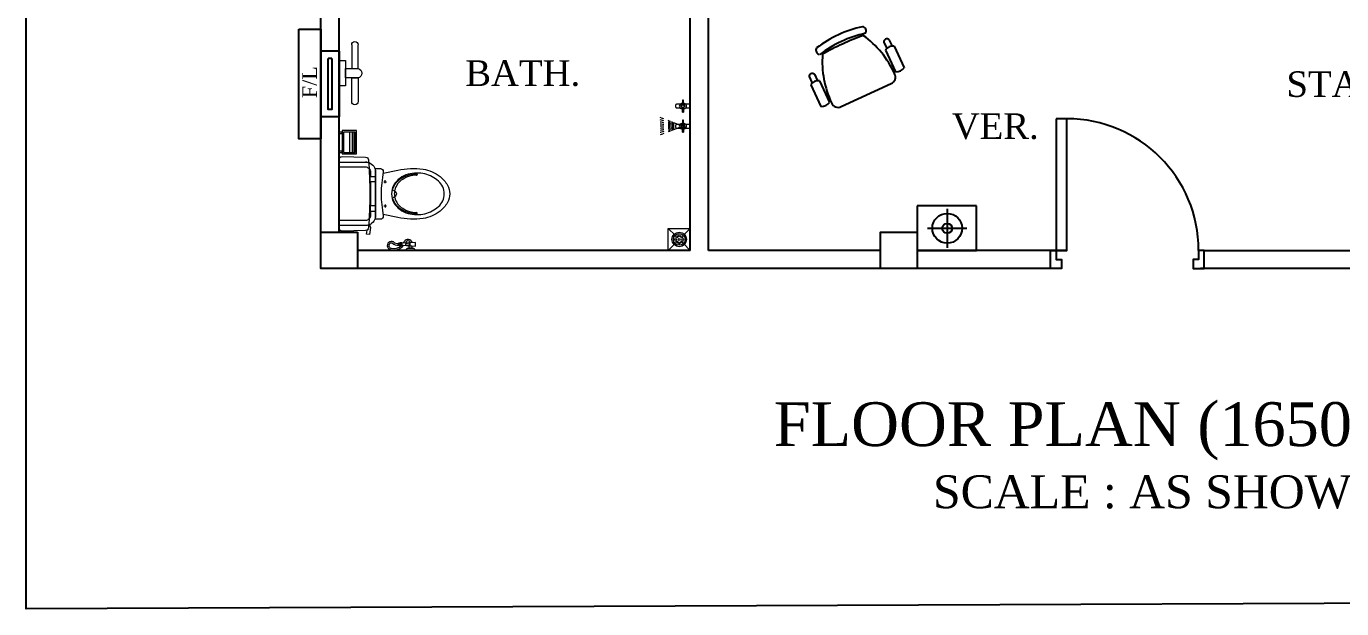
# Model space of a CAD drawing. Header units: inches. Extents: x -5597760 to 21122418, y -37133 to 23298423.
# Drawn here: x 2184.5 to 2544.1, y -26139.4 to -25980 of the extents above; entities that cross this region are included whole.
import ezdxf

# ---------------------------------------------------------------- set-up
doc = ezdxf.new("R2010")
doc.units = ezdxf.units.IN
doc.header["$MEASUREMENT"] = 0
doc.layers.add('Dimention', color=7, linetype='Continuous')
doc.layers.add('FURNITURE', color=3, linetype='Continuous')
for name, color, linetype, lineweight in [('Fixture_Plumbing', 193, 'Continuous', 9), ('low wall', 30, 'Continuous', 9), ('Wall', 250, 'Continuous', 25)]:
    doc.layers.add(name, color=color, linetype=linetype, lineweight=lineweight)
doc.styles.add('ATTR', font='romans.shx', dxfattribs={"width": 0.8, "height": 1.114828})
doc.styles.get("Standard").update_dxf_attribs({"font": 'times.ttf', "height": 8})

# ---------------------------------------------------------------- blocks, each defined once
blk = doc.blocks.new('Chair')
at = {"layer": 'FURNITURE', "color": 7}
for p, q in [((7.01, 12), (8.98, 12)), ((9.23, 12.52), (15.73, 12.52)), ((7.02, 10.42), (8.98, 10.42)), ((9.23, 9.93), (15.73, 9.93)), ((18.15, -7.57), (18.15, 7.5)), ((7.02, -10.48), (8.98, -10.48)), ((9.23, -9.99), (15.73, -9.99)), ((7.01, -12.06), (8.98, -12.06)), ((9.23, -12.58), (15.73, -12.58))]:
    blk.add_line(p, q, dxfattribs=at)
for centre, radius, start, end in [((7.38, 11.21), 0.871, 114.8956, 245.3355), ((11.38, 11.22), 2.51, 148.9512, 211.0489), ((13.58, 11.22), 2.51, 328.9511, 31.0489), ((1.75, 6.23), 1.21, 34.2902, 145.7098), ((16.07, -17.39), 26.88, 89.8781, 119.1061), ((16.2, 7.53), 1.95, 359.252, 92.1868), ((32.17, 0), 32.17, 167.6022, 192.3979), ((34.17, 0), 32.17, 167.6022, 192.3979), ((78.58, 0), 75.83, 175.394, 184.6548), ((1.75, -6.23), 1.21, 214.2916, 325.7084), ((16.07, 17.33), 26.88, 240.9069, 270.1216), ((7.38, -11.27), 0.871, 114.6643, 245.1047), ((11.38, -11.28), 2.51, 148.9512, 211.0489), ((13.58, -11.28), 2.51, 328.9511, 31.0489), ((16.2, -7.59), 1.95, 267.8136, 0.748)]:
    blk.add_arc(centre, radius, start, end, dxfattribs=at)
at = {"layer": 'FURNITURE', "color": 7, "style": 'ATTR', "width": 0.8, "flags": 9}
blk.add_attdef('ESTCODE', (0, 0), '', height=0.00502, rotation=90, dxfattribs=at)
blk = doc.blocks.new('A$C4CB008C5')
for p, q in [((3.279, 3.019), (2.679, 3.019)), ((2.679, 3.019), (2.679, 2.569)), ((2.975, 2.6), (2.975, 2.992)), ((3.279, 2.569), (3.279, 3.019)), ((3.174, 2.796), (2.776, 2.796)), ((2.679, 2.569), (3.279, 2.569))]:
    blk.add_line(p, q)
for radius in [0.15, 0.05]:
    blk.add_circle((2.975, 2.796), radius)
blk = doc.blocks.new('Door')
at = {"color": 142}
for points in [[(1.5, 36), (1.5, 0), (4.5, 0), (4.5, 36)], [(0, 0), (1.5, 0), (1.5, -2.5), (3, -2.5), (3, -5), (0, -5)], [(42, 0), (40.5, 0), (40.5, -2.5), (39, -2.5), (39, -5), (42, -5)]]:
    blk.add_lwpolyline(points, close=True, dxfattribs=at)
blk.add_arc((4.5, 0), 36, 0, 90, dxfattribs=at)
blk = doc.blocks.new('Tissu')
at = {"layer": 'Fixture_Plumbing'}
for p, q in [((0, 0), (6.4, 0)), ((0, -4), (0, 0)), ((6.4, 0), (6.4, -4)), ((0.4, -0.4), (6, -0.4)), ((0.4, -3.6), (0.4, -0.4)), ((6, -0.4), (0.4, -0.4)), ((6, -0.8), (0.4, -0.8)), ((6, -1.2), (0.4, -1.2)), ((6, -2), (0.4, -2)), ((6, -0.4), (6, -3.6)), ((6.4, -4), (0, -4)), ((6, -3.6), (0.4, -3.6)), ((0.4, -4), (0.8, -4)), ((0.4, -4.81), (0.4, -4)), ((0.8, -4.81), (0.4, -4.81)), ((0.8, -4), (0.8, -4.81)), ((5.6, -4), (6, -4)), ((5.6, -4.81), (5.6, -4)), ((6, -4.81), (5.6, -4.81)), ((6, -4), (6, -4.81))]:
    blk.add_line(p, q, dxfattribs=at)
blk = doc.blocks.new('Grating')
at = {"layer": 'Fixture_Plumbing'}
for p, q in [((0, 0), (1.86, -1.86)), ((0, -6), (0, 0)), ((0, 0), (6, 0)), ((6, 0), (4.14, -1.86)), ((6, 0), (6, -6)), ((1.86, -4.14), (0, -6)), ((6, -6), (0, -6)), ((4.14, -4.14), (6, -6))]:
    blk.add_line(p, q, dxfattribs=at)
for centre, radius in [((3, -3), 2), ((3, -3), 1.61), ((2, -3), 0.25), ((2.31, -2.31), 0.25), ((2.31, -3.69), 0.25), ((3, -2), 0.25), ((3, -3), 0.25), ((3.69, -2.31), 0.25), ((3.69, -3.69), 0.25), ((4, -3), 0.25), ((3, -4), 0.25)]:
    blk.add_circle(centre, radius, dxfattribs=at)
blk = doc.blocks.new('Cock')
at = {"layer": 'Fixture_Plumbing'}
for p, q in [((0.5, -1.09), (0.5, 0)), ((-0.45, -1.85), (-1.63, -1.85)), ((-1.63, -1.85), (-1.63, -2.15)), ((-1.63, -2.15), (-0.45, -2.15)), ((-0.5, 0), (-0.5, -1.09)), ((-0.5, -2.91), (-0.5, -3.7)), ((0.45, -1.85), (1.63, -1.85)), ((1.63, -2.15), (0.45, -2.15)), ((0.5, -3.7), (0.5, -2.91)), ((1.63, -1.85), (1.63, -2.15)), ((-0.2, -4), (0.2, -4))]:
    blk.add_line(p, q, dxfattribs=at)
blk.add_lwpolyline([(-0.74, -1.85), (-1.63, -1.85), (-1.63, -2.15), (-0.74, -2.15), (-0.72, -2.29), (-0.68, -2.43), (-0.64, -2.52), (-0.6, -2.59), (-0.55, -2.69), (-0.53, -2.74), (-0.51, -2.79), (-0.5, -2.84), (-0.5, -3.7), (-0.49, -3.77), (-0.47, -3.83), (-0.44, -3.87), (-0.42, -3.9), (-0.39, -3.93), (-0.36, -3.95), (-0.32, -3.97), (-0.26, -3.99), (-0.21, -4), (0.21, -4), (0.28, -3.99), (0.33, -3.97), (0.37, -3.95), (0.41, -3.91), (0.45, -3.87), (0.47, -3.84), (0.49, -3.78), (0.5, -3.74), (0.5, -3.66), (0.5, -2.91), (0.51, -2.8), (0.53, -2.73), (0.57, -2.66), (0.64, -2.52), (0.69, -2.39), (0.73, -2.23), (0.74, -2.15), (1.63, -2.15), (1.63, -1.85), (0.74, -1.85), (0.7, -1.65), (0.66, -1.51), (0.62, -1.41), (0.56, -1.32), (0.51, -1.21), (0.5, -1.16), (0.5, 0), (-0.5, 0), (-0.5, -1.09), (-0.5, -1.17), (-0.52, -1.25), (-0.54, -1.3), (-0.6, -1.39), (-0.65, -1.49), (-0.68, -1.57), (-0.71, -1.68), (-0.73, -1.78), (-0.74, -1.85), (-1.63, -1.85), (-1.63, -2.15), (-0.74, -2.15)], dxfattribs=at)
blk.add_lwpolyline([(0.41, -1.71), (0.5, -2), (0.41, -2.29), (0.16, -2.48), (-0.15, -2.48), (-0.4, -2.29), (-0.5, -2), (-0.4, -1.71), (-0.15, -1.52), (0.16, -1.52)], close=True, dxfattribs=at)
blk.add_lwpolyline([(0.38, -2, -1), (-0.37, -2, -1)], format="xyb", close=True, dxfattribs=at)
for centre, radius, start, end in [((0.58, -2), 1.33, 162.7798, 173.6894), ((0.58, -2), 1.33, 186.386, 197.2957), ((0.11, -1.8), 0.821, 142.6304, 166.4711), ((0.3, -2.09), 1.03, 197.2957, 212.3126), ((-1, -2.91), 0.5, 0.0377, 32.3126), ((-1, -1.09), 0.5, 335.7811, 0.0377), ((0.11, -1.8), 0.821, 97.6195, 127.4775), ((0.11, -2.2), 0.821, 232.598, 262.4559), ((-0.11, -1.8), 0.821, 51.1948, 82.4559), ((-0.11, -2.2), 0.821, 277.6195, 308.8807), ((0.91, -1.11), 0.407, 178.1777, 212.4229), ((1, -2.91), 0.5, 147.7628, 180.0377), ((-0.11, -1.8), 0.821, 13.6044, 35.212), ((-0.29, -2.09), 1.03, 327.7628, 342.7798), ((-0.58, -2), 1.33, 6.386, 17.2957), ((-0.58, -2), 1.33, 342.7798, 353.6894), ((-0.2, -3.7), 0.3, 180.0377, 270.0377), ((0.2, -3.7), 0.3, 270.0377, 0.0377)]:
    blk.add_arc(centre, radius, start, end, dxfattribs=at)
blk = doc.blocks.new('Sower')
at = {"layer": 'Fixture_Plumbing'}
for p, q in [((-1.31, -3.44), (-1.41, -3.69)), ((-1.31, -3.44), (-1.41, -3.69)), ((-1.31, -3.44), (-1.41, -3.69)), ((-1.31, -3.44), (-1.41, -3.69)), ((-1.18, -3.08), (-1.27, -3.33)), ((-1.18, -3.08), (-1.27, -3.33)), ((-1.18, -3.08), (-1.27, -3.33)), ((-1.18, -3.08), (-1.27, -3.33)), ((-1.04, -2.72), (-1.14, -2.97)), ((-1.04, -2.72), (-1.14, -2.97)), ((-1.04, -2.72), (-1.14, -2.97)), ((-1.04, -2.72), (-1.14, -2.97)), ((-0.96, -3.44), (-1.04, -3.69)), ((-0.96, -3.44), (-1.04, -3.69)), ((-1, -2.6), (1, -2.6)), ((-0.86, -3.08), (-0.93, -3.33)), ((-0.86, -3.08), (-0.93, -3.33)), ((-0.76, -2.72), (-0.83, -2.97)), ((-0.76, -2.72), (-0.83, -2.97)), ((-0.63, -3.44), (-0.68, -3.69)), ((-0.63, -3.44), (-0.68, -3.69)), ((-0.57, -3.08), (-0.61, -3.33)), ((-0.57, -3.08), (-0.61, -3.33)), ((-0.5, -2.72), (-0.55, -2.97)), ((-0.5, -2.72), (-0.55, -2.97)), ((-0.31, -3.44), (-0.33, -3.69)), ((-0.31, -3.44), (-0.33, -3.69)), ((-0.28, -3.08), (-0.3, -3.33)), ((-0.28, -3.08), (-0.3, -3.33)), ((-0.25, -2.72), (-0.27, -2.97)), ((-0.25, -2.72), (-0.27, -2.97)), ((0, -2.72), (0, -2.97)), ((0, -2.72), (0, -2.97)), ((0, -3.08), (0, -3.33)), ((0, -3.08), (0, -3.33)), ((0, -3.44), (0, -3.69)), ((0, -3.44), (0, -3.69)), ((0.25, -2.72), (0.28, -2.97)), ((0.25, -2.72), (0.28, -2.97)), ((0.29, -3.08), (0.31, -3.33)), ((0.29, -3.08), (0.31, -3.33)), ((0.32, -3.44), (0.34, -3.69)), ((0.32, -3.44), (0.34, -3.69)), ((0.51, -2.72), (0.55, -2.97)), ((0.51, -2.72), (0.55, -2.97)), ((0.57, -3.08), (0.62, -3.33)), ((0.57, -3.08), (0.62, -3.33)), ((0.64, -3.44), (0.69, -3.69)), ((0.64, -3.44), (0.69, -3.69)), ((0.77, -2.72), (0.84, -2.97)), ((0.77, -2.72), (0.84, -2.97)), ((0.87, -3.08), (0.94, -3.33)), ((0.87, -3.08), (0.94, -3.33)), ((0.97, -3.44), (1.04, -3.69)), ((0.97, -3.44), (1.04, -3.69)), ((1.05, -2.72), (1.15, -2.97)), ((1.05, -2.72), (1.15, -2.97)), ((1.19, -3.08), (1.28, -3.33)), ((1.19, -3.08), (1.28, -3.33)), ((1.32, -3.44), (1.42, -3.69)), ((1.32, -3.44), (1.42, -3.69)), ((-2.27, -5.94), (-2.37, -6.19)), ((-2.27, -5.94), (-2.37, -6.19)), ((-2.27, -5.94), (-2.37, -6.19)), ((-2.27, -5.94), (-2.37, -6.19)), ((-2.13, -5.58), (-2.23, -5.83)), ((-2.13, -5.58), (-2.23, -5.83)), ((-2.13, -5.58), (-2.23, -5.83)), ((-2.13, -5.58), (-2.23, -5.83)), ((-2, -5.22), (-2.09, -5.47)), ((-2, -5.22), (-2.09, -5.47)), ((-2, -5.22), (-2.09, -5.47)), ((-2, -5.22), (-2.09, -5.47)), ((-1.67, -5.94), (-1.74, -6.19)), ((-1.67, -5.94), (-1.74, -6.19)), ((-1.57, -5.58), (-1.64, -5.83)), ((-1.57, -5.58), (-1.64, -5.83)), ((-1.45, -3.79), (-1.55, -4.04)), ((-1.45, -3.79), (-1.55, -4.04)), ((-1.45, -3.79), (-1.55, -4.04)), ((-1.45, -3.79), (-1.55, -4.04)), ((-1.47, -5.22), (-1.54, -5.47)), ((-1.47, -5.22), (-1.54, -5.47)), ((-1.07, -3.79), (-1.14, -4.04)), ((-1.07, -3.79), (-1.14, -4.04)), ((-1.09, -5.94), (-1.14, -6.19)), ((-1.09, -5.94), (-1.14, -6.19)), ((-1.03, -5.58), (-1.07, -5.83)), ((-1.03, -5.58), (-1.07, -5.83)), ((-0.96, -5.22), (-1.01, -5.47)), ((-0.96, -5.22), (-1.01, -5.47)), ((-0.7, -3.79), (-0.74, -4.04)), ((-0.7, -3.79), (-0.74, -4.04)), ((-0.54, -5.94), (-0.56, -6.19)), ((-0.54, -5.94), (-0.56, -6.19)), ((-0.51, -5.58), (-0.53, -5.83)), ((-0.51, -5.58), (-0.53, -5.83)), ((-0.47, -5.22), (-0.5, -5.47)), ((-0.47, -5.22), (-0.5, -5.47)), ((-0.34, -3.79), (-0.37, -4.04)), ((-0.34, -3.79), (-0.37, -4.04)), ((0, -3.79), (0, -4.04)), ((0, -3.79), (0, -4.04)), ((0.01, -5.22), (0.01, -5.47)), ((0.01, -5.22), (0.01, -5.47)), ((0.01, -5.58), (0.01, -5.83)), ((0.01, -5.58), (0.01, -5.83)), ((0.01, -5.94), (0.01, -6.19)), ((0.01, -5.94), (0.01, -6.19)), ((0.35, -3.79), (0.38, -4.04)), ((0.35, -3.79), (0.38, -4.04)), ((0.49, -5.22), (0.51, -5.47)), ((0.49, -5.22), (0.51, -5.47)), ((0.52, -5.58), (0.54, -5.83)), ((0.52, -5.58), (0.54, -5.83)), ((0.55, -5.94), (0.58, -6.19)), ((0.55, -5.94), (0.58, -6.19)), ((0.71, -3.79), (0.75, -4.04)), ((0.71, -3.79), (0.75, -4.04)), ((0.97, -5.22), (1.02, -5.47)), ((0.97, -5.22), (1.02, -5.47)), ((1.04, -5.58), (1.09, -5.83)), ((1.04, -5.58), (1.09, -5.83)), ((1.07, -3.79), (1.15, -4.04)), ((1.07, -3.79), (1.15, -4.04)), ((1.11, -5.94), (1.15, -6.19)), ((1.11, -5.94), (1.15, -6.19)), ((1.46, -3.79), (1.56, -4.04)), ((1.46, -3.79), (1.56, -4.04)), ((1.48, -5.22), (1.55, -5.47)), ((1.48, -5.22), (1.55, -5.47)), ((1.58, -5.58), (1.65, -5.83)), ((1.58, -5.58), (1.65, -5.83)), ((1.68, -5.94), (1.75, -6.19)), ((1.68, -5.94), (1.75, -6.19)), ((2.01, -5.22), (2.11, -5.47)), ((2.01, -5.22), (2.11, -5.47)), ((2.15, -5.58), (2.25, -5.83)), ((2.15, -5.58), (2.25, -5.83)), ((2.29, -5.94), (2.38, -6.19)), ((2.29, -5.94), (2.38, -6.19))]:
    blk.add_line(p, q, dxfattribs=at)
at = {"layer": 'Fixture_Plumbing', "ltscale": 0.5}
blk.add_lwpolyline([(-0.37, 0), (-0.37, -0.97), (-0.37, 0), (0.37, 0), (0.38, -0.97), (1, -2.6), (-1, -2.6), (-0.37, -0.97)], dxfattribs=at)
blk = doc.blocks.new('fcyhf')
at = {"layer": 'Fixture_Plumbing', "xscale": -1}
for name, p in [('Sower', (0, 1.02)), ('Cock', (0, 3.02))]:
    blk.add_blockref(name, p, dxfattribs=at)
blk = doc.blocks.new('Ring')
at = {"layer": 'Fixture_Plumbing'}
for p, q in [((-0.26, 1.3), (-0.26, 7.78)), ((1.47, 7.78), (1.47, 1.3)), ((1.47, 1.3), (-0.26, 1.3)), ((3.2, 1.3), (-0.26, 1.3)), ((4.92, 3.46), (3.2, 3.46)), ((3.2, 3.46), (3.2, -3.46)), ((3.2, -1.3), (3.2, 1.3)), ((4.92, -3.46), (4.92, 3.46)), ((-0.26, -1.3), (-0.26, -7.78)), ((1.47, -1.3), (-0.26, -1.3)), ((-0.26, -1.3), (3.2, -1.3)), ((1.47, -7.78), (1.47, -1.3)), ((3.2, -3.46), (4.92, -3.46))]:
    blk.add_line(p, q, dxfattribs=at)
for centre, radius, start, end in [((0.6, 7.78), 0.864, 0, 180), ((0, 0), 1.32, 101.3119, 258.6881), ((0.6, -7.78), 0.864, 180, 0)]:
    blk.add_arc(centre, radius, start, end, dxfattribs=at)
blk = doc.blocks.new('COMOD')
at = {"layer": 'Fixture_Plumbing'}
for p, q in [((-12.6, 2.92), (-12.6, 3.72)), ((-12.2, 3.32), (-13, 3.32)), ((-8.6, -3.3), (-8.6, 3.3)), ((-12.2, -3.32), (-13, -3.32)), ((-12.6, -2.92), (-12.6, -3.72)), ((0, -8.7), (-6.01, -8.7))]:
    blk.add_line(p, q, dxfattribs=at)
blk.add_lwpolyline([(-8.14, 8.02), (-8.58, 9.23), (-8.31, 11.13), (-7.52, 11.02), (-7.68, 9.9)], dxfattribs=at)
for points in [[(-8.1, -8.55, -0.32142), (-10, -5.9), (-10, 5.9, -0.300027), (-8.3, 8.47)], [(-8.3, 8.47, -0.019656), (-8.1, 8.55)], [(-8.21, 6.87, -0.203745), (-7.2, 7.3), (0, 7.3)], [(-8.1, 8.55, -0.081906), (-7.2, 8.7), (0, 8.7)], [(-12.02, -5.63), (-16.06, -6.46, -0.088113), (-22.96, -6.79, -0.124068), (-27.65, -4.73, -0.086475), (-29.66, -2.38, -0.130408), (-30.24, 0, -0.130408), (-29.66, 2.38, -0.086475), (-27.65, 4.73, -0.124068), (-22.96, 6.79, -0.088113), (-16.06, 6.46), (-12.02, 5.63)], [(-21.2, 5.48, -0.136377), (-17.16, 4.36, -0.205105), (-14.68, 1.12, -0.668461), (-15.26, 1, 0.213245), (-17.4, 3.96, 0.134007), (-21.2, 5.12)], [(-8.6, 4.78), (-8.6, 5.9, -0.194092), (-8.21, 6.87)], [(-15.74, 0), (-15.43, 0.63, -0.801198), (-15.28, 0.68, -0.05862), (-15.2, 0, -0.05862), (-15.28, -0.68, -0.801198), (-15.43, -0.63), (-15.74, 0)], [(-21.2, -5.12, 0.134007), (-17.4, -3.96, 0.213245), (-15.26, -1, -0.668461), (-14.68, -1.12, -0.205105), (-17.16, -4.36, -0.136377), (-21.2, -5.48)], [(-8.12, -6.96, -0.216674), (-8.6, -5.9), (-8.6, -4.78)], [(-8.21, -6.87, 0.203745), (-7.2, -7.3), (0, -7.3)], [(-6.01, -8.7), (-7.6, -8.7), (-7.2, -8.7, -0.081902), (-8.1, -8.55)]]:
    blk.add_lwpolyline(points, format="xyb", dxfattribs=at)
for points in [[(0, 9.38), (0, -9.38, -0.421203), (-0.82, -10.18), (-7.26, -10.03, -0.384529), (-8.04, -9.29, -0.020097), (-8.4, 0, -0.020097), (-8.04, 9.29, -0.384529), (-7.26, 10.03), (-0.82, 10.18, -0.421203)], [(-28.76, 0, 0.221073), (-27.17, -3.49, 0.102493), (-23.48, -5.44, 0.121565), (-18.88, -5.36, 0.187395), (-15, -2.48, 0.126952), (-14.36, 0, 0.126952), (-15, 2.48, 0.187395), (-18.88, 5.36, 0.121565), (-23.48, 5.44, 0.102493), (-27.17, 3.49, 0.221073)], [(-10, 6.96), (-10, -6.96), (-11.3, -6.96, -0.472458), (-12.09, -6, 0.097656), (-12.09, 6, -0.472458), (-11.3, 6.96)]]:
    blk.add_lwpolyline(points, format="xyb", close=True, dxfattribs=at)
for points in [[(-10, 3.3), (-8.47, 3.3), (-8.47, 4.78), (-10, 4.78)], [(-10, -3.3), (-8.47, -3.3), (-8.47, -4.78), (-10, -4.78)]]:
    blk.add_lwpolyline(points, close=True, dxfattribs=at)
for centre, radius, start, end in [((-21.19, 5.3), 0.18, 92.9384, 267.0617), ((-21.22, -5.3), 0.181, 83.8644, 277.7384)]:
    blk.add_arc(centre, radius, start, end, dxfattribs=at)
blk = doc.blocks.new('HandShower')
at = {"layer": 'Fixture_Plumbing'}
for p, q in [((-2.77, 1.94), (-3.27, 1.94)), ((-3.27, 1.94), (-3.27, 1.44)), ((-3.27, 1.44), (-2.77, 1.44)), ((-2.33, 2.07), (-2.77, 2.07)), ((-2.77, 2.07), (-2.77, 1.31)), ((-2.77, 1.31), (-2.77, 2.07)), ((-2.77, 2.07), (-2.33, 2.07)), ((-2.33, 1.94), (-2.77, 1.94)), ((-2.77, 1.44), (-2.33, 1.44)), ((-2.77, 1.31), (-2.33, 1.31)), ((1.36, 2.19), (-2.33, 1.94)), ((-2.33, 1.31), (-2.33, 2.07)), ((-2.33, 1.94), (-2.33, 1.44)), ((-2.33, 1.44), (1.36, 1.19)), ((-0.28, 1.94), (-1.33, 1.82)), ((-1.33, 1.82), (-1.33, 1.56)), ((-1.33, 1.56), (-0.28, 1.44)), ((-1.28, 0), (-0.92, 0.64)), ((1.28, 0), (-1.28, 0)), ((-0.92, 0.64), (0.92, 0.64)), ((-0.29, 0.64), (-0.29, 1.3)), ((-0.29, 1.3), (0.37, 1.25)), ((0.37, 0.64), (-0.29, 0.64)), ((-0.28, 1.44), (-0.28, 1.94)), ((1.36, 2.19), (-0.16, 2.08)), ((-0.16, 2.08), (-0.16, 1.29)), ((-0.16, 1.29), (1.36, 1.19)), ((0.37, 1.25), (0.37, 0.64)), ((0.92, 0.64), (1.28, 0)), ((1.36, 1.19), (1.36, 2.19)), ((1.36, 1.19), (1.36, 2.19))]:
    blk.add_line(p, q, dxfattribs=at)
for centre, radius, start, end in [((-5.2, 1.32), 1.14, 59.6373, 268.8195), ((-5.2, 1.32), 0.702, 63.1189, 271.5338), ((-4.55, 3.74), 3.63, 259.3408, 319.7295), ((-4.55, 3.74), 3.19, 258.6253, 310.096), ((-3.56, 3.41), 1.97, 227.9057, 278.6181), ((-3.56, 3.41), 1.53, 226.1077, 281.1269), ((-4.55, 3.74), 3.19, 326.063, 335.0643), ((-0.63, 1.87), 1.16, 12.846, 152.8429), ((-4.55, 3.74), 3.63, 331.2813, 334.9093), ((-0.63, 1.87), 0.722, 18.4095, 152.2679), ((-0.18, 1.67), 0.462, 297.9981, 300.1615)]:
    blk.add_arc(centre, radius, start, end, dxfattribs=at)

msp = doc.modelspace()

# ---------------------------------------------------------------- hatches: boundary and pattern name
h = msp.add_hatch()
h.set_pattern_fill('ANSI31', color=256, scale=25)
h.set_pattern_definition([(45, (488.75, -8278.343), (-2.2097087, 2.2097087), [])])
h.paths.add_polyline_path([(2769, -25562.84), (2764, -25562.84), (2764, -25706.84), (2769, -25706.84)])
h.paths.add_polyline_path([(2671.57, -25491.25), (2671.57, -25503.51), (2683.11, -25503.51), (2683.11, -25491.25)], flags=9)
h.paths.add_polyline_path([(2604.69, -25492.29), (2604.69, -25502.62), (2616.57, -25502.62), (2616.57, -25492.29)], flags=9)
h.paths.add_polyline_path([(2635.51, -25520.1), (2635.51, -25530.88), (2646.87, -25530.88), (2646.87, -25520.1)], flags=9)
h.paths.add_polyline_path([(2634.58, -25460.6), (2634.58, -25475.28), (2646.2, -25475.28), (2646.2, -25460.6)], flags=9)
h.paths.add_polyline_path([(2764.15, -25658.97), (2764.15, -25596.95), (2735.87, -25596.95), (2735.87, -25658.97)], flags=9)
h.paths.add_polyline_path([(2761.15, -25900.97), (2761.15, -25838.95), (2732.87, -25838.95), (2732.87, -25900.97)], flags=9)
h.paths.add_polyline_path([(2268.06, -26002.51), (2268.06, -25988.51), (2256.05, -25988.51), (2256.05, -26002.51)], flags=9)
h.paths.add_polyline_path([(2463.48, -25910.08), (2524.5, -25910.08), (2524.5, -25883.46), (2463.48, -25883.46)], flags=9)
h.paths.add_polyline_path([(2473.98, -25954.36), (2463.45, -25954.36), (2463.45, -25962.91), (2473.98, -25962.91)], flags=9)
h.paths.add_polyline_path([(2268.06, -25754.55), (2268.06, -25740.55), (2256.05, -25740.55), (2256.05, -25754.55)], flags=9)
h.paths.add_polyline_path([(2452.67, -25757.23), (2524.02, -25757.23), (2524.02, -25730.62), (2452.67, -25730.62)], flags=9)
h.paths.add_polyline_path([(2275.95, -25764.69), (2332.8, -25764.69), (2332.8, -25736.41), (2275.95, -25736.41)], flags=9)
h.paths.add_polyline_path([(2281.5, -25409.89), (2671.53, -25409.89), (2671.53, -25358.64), (2281.5, -25358.64)], flags=9)
h.paths.add_polyline_path([(2256.62, -25885.05), (2256.62, -25823.03), (2228.34, -25823.03), (2228.34, -25885.05)], flags=9)
h.paths.add_polyline_path([(2266.56, -25855.75), (2266.56, -25848.18), (2258.02, -25848.18), (2258.02, -25855.75)], flags=9)
h.paths.add_polyline_path([(2727.02, -25990.87), (2727.02, -26001.39), (2735.56, -26001.39), (2735.56, -25990.87)], flags=9)
h.paths.add_polyline_path([(2349.17, -26138.52), (2578.06, -26138.52), (2578.06, -26101.02), (2349.17, -26101.02)], flags=9)
h.paths.add_polyline_path([(2256.62, -25677.8), (2256.62, -25615.78), (2228.34, -25615.78), (2228.34, -25677.8)], flags=9)
h.paths.add_polyline_path([(2465.25, -25496.29), (2531.44, -25496.29), (2531.44, -25469.68), (2465.25, -25469.68)], flags=9)
h.paths.add_polyline_path([(2513.48, -26014), (2575.5, -26014), (2575.5, -25985.72), (2513.48, -25985.72)], flags=9)
h.paths.add_polyline_path([(2665.45, -26012.77), (2722.3, -26012.77), (2722.3, -25984.49), (2665.45, -25984.49)], flags=9)
h.paths.add_polyline_path([(2458.92, -25639.74), (2530.27, -25639.74), (2530.27, -25613.13), (2458.92, -25613.13)], flags=9)
h.paths.add_polyline_path([(2623.7, -25760.21), (2691.53, -25760.21), (2691.53, -25733.59), (2623.7, -25733.59)], flags=9)
h.paths.add_polyline_path([(2611.03, -25886.66), (2685.74, -25886.66), (2685.74, -25860.05), (2611.03, -25860.05)], flags=9)
h.paths.add_polyline_path([(2616.06, -25648.79), (2687.42, -25648.79), (2687.42, -25622.18), (2616.06, -25622.18)], flags=9)
h.paths.add_polyline_path([(2302.36, -25647.27), (2378.88, -25647.27), (2378.88, -25620.66), (2302.36, -25620.66)], flags=9)
h.paths.add_polyline_path([(2302.58, -25888.16), (2379.1, -25888.16), (2379.1, -25861.55), (2302.58, -25861.55)], flags=9)
h.paths.add_polyline_path([(2290.35, -26006.08), (2346.21, -26006.08), (2346.21, -25979.46), (2290.35, -25979.46)], flags=9)
h.paths.add_polyline_path([(2446.23, -26004.71), (2508.25, -26004.71), (2508.25, -25976.43), (2446.23, -25976.43)], flags=9)
h.paths.add_polyline_path([(2726.68, -25744.77), (2726.68, -25752.35), (2735.22, -25752.35), (2735.22, -25744.77)], flags=9)
h.paths.add_polyline_path([(2706.21, -26043.28), (2692.21, -26043.28), (2692.21, -26055.29), (2706.21, -26055.29)], flags=9)
h.paths.add_polyline_path([(2726.68, -25853.02), (2726.68, -25860.6), (2735.22, -25860.6), (2735.22, -25853.02)], flags=9)
h.paths.add_polyline_path([(2726.68, -25618.77), (2726.68, -25626.35), (2735.22, -25626.35), (2735.22, -25618.77)], flags=9)
h.paths.add_polyline_path([(2266.56, -25648.5), (2266.56, -25640.93), (2258.02, -25640.93), (2258.02, -25648.5)], flags=9)
h.paths.add_polyline_path([(2640.93, -25559.16), (2648.51, -25559.16), (2648.51, -25550.62), (2640.93, -25550.62)], flags=9)
h.paths.add_polyline_path([(2336.43, -25559.16), (2344.01, -25559.16), (2344.01, -25550.62), (2336.43, -25550.62)], flags=9)

# ---------------------------------------------------------------- linework, layer by layer
for p, q in [((2265, -26036.34), (2265, -25945.26)), ((2270, -26036.34), (2270, -25955.26)), ((2366, -26041.34), (2366, -25955.26)), ((2371, -26041.34), (2371, -25955.26)), ((2268, -25988.8), (2267, -25988.8)), ((2366, -26041.34), (2366, -26037.84)), ((2371, -26041.34), (2371, -26038.34)), ((2366, -26041.34), (2275, -26041.34)), ((2418, -26041.34), (2371, -26041.34)), ((2418, -26041.34), (2413, -26041.34)), ((2469, -26041.34), (2428, -26041.34)), ((2506.5, -26041.34), (2564, -26041.34)), ((2467.5, -26046.34), (2265, -26046.34)), ((2728, -26046.34), (2505.5, -26046.34))]:
    msp.add_line(p, q)
for points in [[(2184.5, -25363.37), (2805.5, -25363.37), (2805.5, -26136.87), (2184.5, -26139.37)], [(2275, -26036.34), (2275, -26046.34), (2265, -26046.34), (2265, -26036.34)], [(2275, -26036.34), (2275, -26046.34), (2265, -26046.34), (2265, -26036.34)], [(2428, -26036.34), (2428, -26046.34), (2418, -26046.34), (2418, -26036.34)]]:
    msp.add_lwpolyline(points, close=True)
at = {"layer": 'Dimention', "lineweight": -3, "ltscale": 2, "flags": 128}
msp.add_lwpolyline([(2268, -25988.8), (2268, -26002.8), (2267, -26002.8), (2267, -25988.8)], dxfattribs=at)
at = {"layer": 'low wall', "lineweight": -3, "ltscale": 5}
for p, q in [((2259, -25980.8), (2265, -25980.8)), ((2265, -25980.8), (2265, -25986.8)), ((2270, -25986.8), (2265, -25986.8)), ((2265, -25986.8), (2265, -26010.8))]:
    msp.add_line(p, q, dxfattribs=at)
for points in [[(2265, -26010.8), (2259, -26010.8), (2259, -25980.8)], [(2270, -25986.8), (2270, -26004.8), (2265, -26004.8), (2265, -25986.8)]]:
    msp.add_lwpolyline(points, dxfattribs=at)

# ---------------------------------------------------------------- block references
msp.add_blockref('Door', (2464.5, -26041.34))
at = {"xscale": 27.13886132502201, "yscale": 27.13886132502201, "zscale": 27.13886132502201, "rotation": 180}
msp.add_blockref('A$C4CB008C5', (2517, -25959.42), dxfattribs=at)
at = {"layer": 'Fixture_Plumbing', "xscale": -1}
msp.add_blockref('Ring', (2274.92, -25992.87), dxfattribs=at)
at = {"layer": 'Fixture_Plumbing'}
for name, p, rotation in [('Cock', (2366, -26001.87), 270), ('COMOD', (2270, -26025.87), 179.9999373285121)]:
    msp.add_blockref(name, p, dxfattribs=dict(at, rotation=rotation))
at = {"layer": 'Fixture_Plumbing', "xscale": -1, "rotation": 270}
msp.add_blockref('Tissu', (2274.81, -26014.97), dxfattribs=at)
at = {"layer": 'Fixture_Plumbing'}
for name, p in [('HandShower', (2289.5, -26041.34)), ('Grating', (2360, -26035.34))]:
    msp.add_blockref(name, p, dxfattribs=at)
at = {"layer": 'FURNITURE', "rotation": 294.8781138065391}
msp.add_blockref('Chair', (2406.5, -25982.37), dxfattribs=at)
at = {"layer": 'Wall', "color": 0, "xscale": -1, "rotation": 270}
msp.add_blockref('fcyhf', (2362.98, -26007.37), dxfattribs=at)

# ---------------------------------------------------------------- texts
at = {"lineweight": -3, "insert": (2259.95, -25999.68), "char_height": 10.9375, "width": 612.207, "attachment_point": 1, "rotation": 90}
msp.add_mtext('{\\H0.3657x;F\\H1x;/L}', dxfattribs=at)
at = {"lineweight": 30, "char_height": 7, "attachment_point": 1}
for s, insert in [('BATH.', (2304.5, -25989.35)), ('STAIR', (2529, -25992.35)), ('VER.', (2437.5, -26003.85))]:
    msp.add_mtext(s, dxfattribs=dict(at, insert=insert))
at = {"linetype": 'ByBlock', "lineweight": -3, "insert": (2486, -26082.87), "char_height": 7, "width": 391.8125, "attachment_point": 2}
msp.add_mtext('{\\H1.714x;    FLOOR PLAN (1650 Sq. ft.)\\P\\H0.7502x;     SCALE : AS SHOWN          }', dxfattribs=at)

doc.saveas('drawing.dxf')
